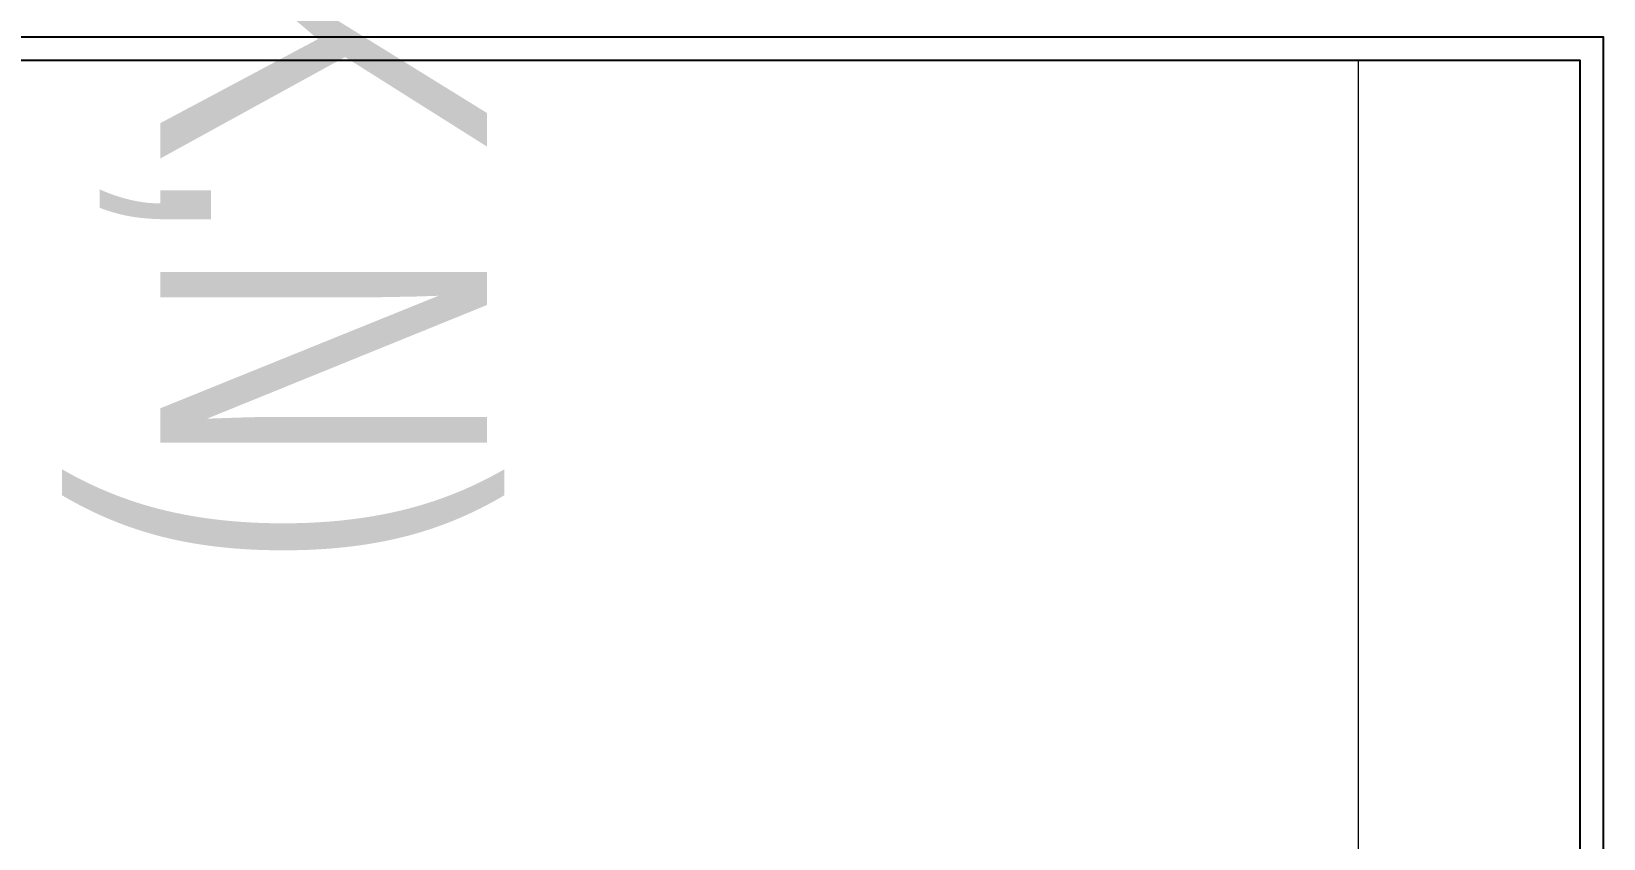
# Model space of a CAD drawing. Header units: millimetres. Extents: x -343543 to 400519, y -115663 to 104219.
# Drawn here: x -82960 to -82287, y 6251 to 6597 of the extents above; entities that cross this region are included whole.
import ezdxf

# ---------------------------------------------------------------- set-up
doc = ezdxf.new("R2010")
doc.units = ezdxf.units.MM
for name, color, linetype, lineweight in [('A-SYMBOLS', 10, 'Continuous', 13), ('SME-E-LTG-NOTE', 54, 'Continuous', 18), ('XREF MAT BANG TUONG XAY$0$01.Xref _MB T1$0$A-FURN', 8, 'Continuous', 5), ('XREF MAT BANG TUONG XAY$0$01.Xref _MB T1$0$A-TEXT', 8, 'Continuous', 25)]:
    doc.layers.add(name, color=color, linetype=linetype, lineweight=lineweight)
doc.layers.add('XREF MAT BANG TUONG XAY$0$A-FNSH', color=8, linetype='Continuous')
doc.styles.add('SME-TEXT', font='sme.shx', dxfattribs={"width": 0.7})

# ---------------------------------------------------------------- blocks, each defined once
blk = doc.blocks.new('XREF MAT BANG TUONG XAY$0$01.Xref _MB T1$0$Phong tam')
at = {"layer": 'XREF MAT BANG TUONG XAY$0$01.Xref _MB T1$0$A-FURN', "color": 8, "elevation": 0}
blk.add_lwpolyline([(-330, 3585), (-235, 3585), (-235, 2605), (-330, 2605)], close=True, dxfattribs=at)
blk = doc.blocks.new('01.Xref _MB T1')
at = {"layer": 'XREF MAT BANG TUONG XAY$0$01.Xref _MB T1$0$A-TEXT', "color": 8}
blk.add_blockref('XREF MAT BANG TUONG XAY$0$01.Xref _MB T1$0$Phong tam', (8605.00011, 2999.99999), dxfattribs=at)
at = {"layer": 'XREF MAT BANG TUONG XAY$0$A-FNSH', "color": 8}
for points in [[(6820.00011, 4134.99998), (6820.00011, 4479.99998), (8370.00011, 4480.00014), (8370.00011, 5459.99999), (7175.00045, 5459.99999), (7175.00045, 5604.99999), (8370.00011, 5604.99999), (8370.00011, 6584.99999), (7175.00011, 6584.99999), (7175.00011, 6729.99999), (8370.00011, 6729.99999), (8370.00011, 7709.99999), (7175.0007, 7709.99999), (7175.0007, 7854.99999), (8370.00011, 7854.99999), (8370.00011, 8834.99999), (7175.00074, 8834.99999), (7175.00074, 8979.99999), (8369.99998, 8980.00015), (8369.99087, 9964.99999), (7025.00011, 9964.99999), (7025.00011, 10224.99999), (8379.98706, 10224.99999)], [(6830.00011, 4144.99998), (6830.00011, 4469.99998), (8380.00011, 4470.00014), (8380.00011, 5469.99999), (7185.00045, 5469.99999), (7185.00045, 5594.99999), (8380.00011, 5594.99999), (8380.00011, 6594.99999), (7185.00011, 6594.99999), (7185.00011, 6719.99999), (8380.00011, 6719.99999), (8380.00011, 7719.99999), (7185.0007, 7719.99999), (7185.0007, 7844.99999), (8380.00011, 7844.99999), (8380.00011, 8844.99999), (7185.00074, 8844.99999), (7185.00074, 8969.99999), (8380.00007, 8970.00015), (8379.99078, 9974.99999), (7035.00011, 9974.99999), (7035.00011, 10214.99999), (8379.98522, 10214.99999)]]:
    blk.add_lwpolyline(points, dxfattribs=at)

msp = doc.modelspace()

# ---------------------------------------------------------------- block references
at = {"layer": 'A-SYMBOLS'}
msp.add_blockref('01.Xref _MB T1', (-90666.54, 0), dxfattribs=at)

# ---------------------------------------------------------------- next in the draw order: texts
at = {"layer": 'SME-E-LTG-NOTE', "style": 'SME-TEXT', "width": 0.7}
msp.add_text('L1(K,N)', height=140, rotation=270, dxfattribs=at).set_placement((-82905.17, 6818.35))

doc.saveas('drawing.dxf')
